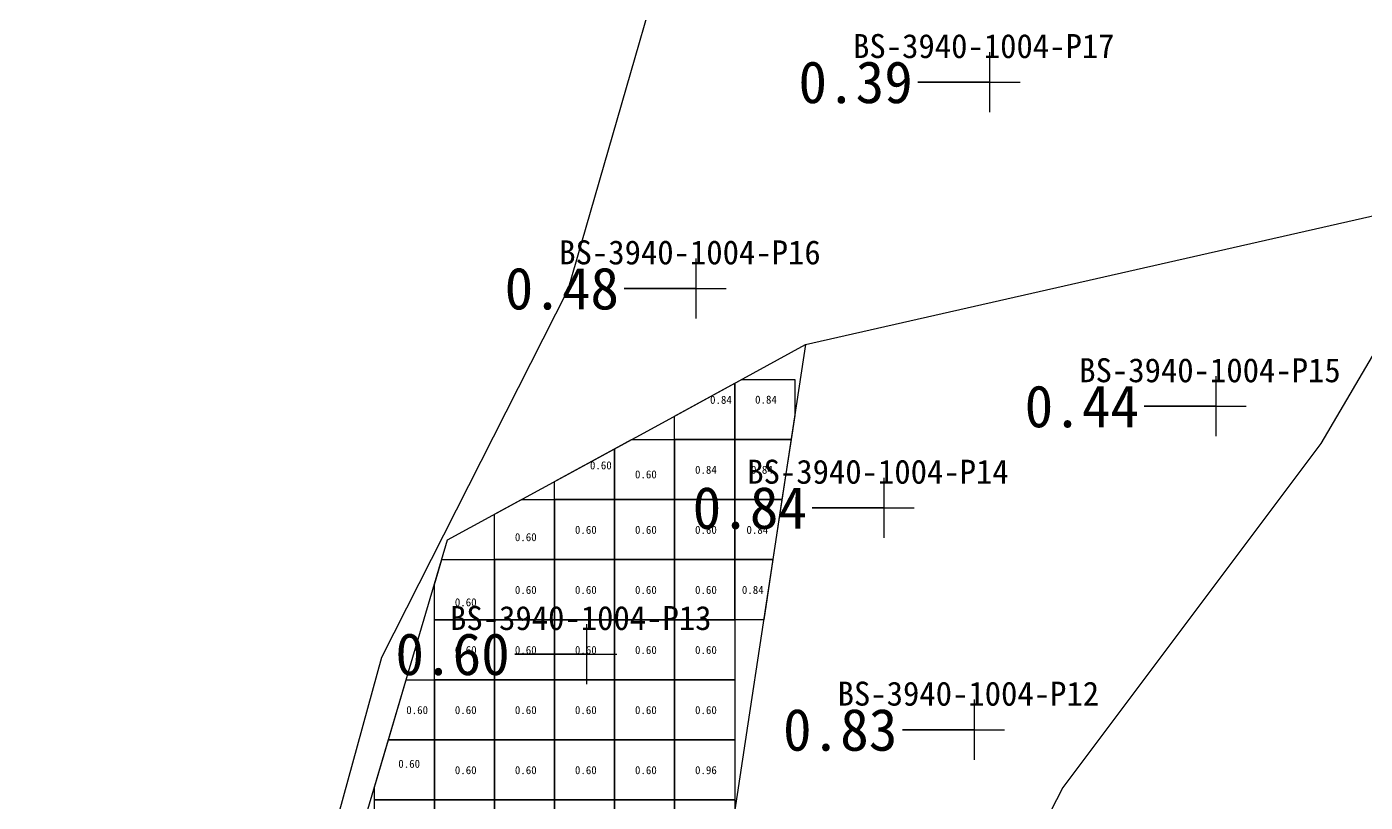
# Model space of a CAD drawing. Header units: metres. Extents: x 470001 to 470179, y 4349638 to 4349749.
# Drawn here: x 470088.8 to 470111.09, y 4349684.03 to 4349696.94 of the extents above; entities that cross this region are included whole.
import ezdxf

# ---------------------------------------------------------------- set-up
doc = ezdxf.new("R2010")
doc.units = ezdxf.units.M
for name, color, linetype in [('0.500-1.000', 4, 'Continuous'), ('点', 7, 'Continuous'), ('爆区方格网', 7, 'Continuous'), ('综合图_历史矿块', 7, 'Continuous'), ('钻孔', 7, 'Continuous')]:
    doc.layers.add(name, color=color, linetype=linetype)
doc.styles.add('CN_TTF', font='simsunb.ttf')

msp = doc.modelspace()

# ---------------------------------------------------------------- linework, layer by layer
at = {"color": 7}
msp.add_line((470101.771, 4349691.648), (470113.307, 4349694.265), dxfattribs=at)
at = {"layer": '0.500-1.000', "color": 4, "lineweight": 30}
msp.add_lwpolyline([(470094.482, 4349683.909), (470095.812, 4349688.4), (470099.328, 4349690.316), (470101.771, 4349691.648), (470101.041, 4349686.834), (470100.813, 4349685.334), (470100.045, 4349680.266)], dxfattribs=at)
at = {"layer": '点', "color": 138, "true_color": 0x004c4c}
for p, q in [((470104.844, 4349695.518), (470104.844, 4349696.518)), ((470104.344, 4349696.018), (470105.344, 4349696.018)), ((470099.951, 4349692.084), (470099.951, 4349693.084)), ((470099.451, 4349692.584), (470100.451, 4349692.584)), ((470108.611, 4349690.122), (470108.611, 4349691.122)), ((470108.111, 4349690.622), (470109.111, 4349690.622)), ((470103.082, 4349688.433), (470103.082, 4349689.433)), ((470102.582, 4349688.933), (470103.582, 4349688.933)), ((470098.132, 4349685.998), (470098.132, 4349686.998)), ((470097.632, 4349686.498), (470098.632, 4349686.498)), ((470104.587, 4349684.739), (470104.587, 4349685.739)), ((470104.087, 4349685.239), (470105.087, 4349685.239))]:
    msp.add_line(p, q, dxfattribs=at)
at = {"layer": '爆区方格网', "color": 4}
for points in [[(470100.592, 4349690.069), (470099.592, 4349690.069), (470099.592, 4349690.46), (470100.592, 4349691.005), (470100.592, 4349690.069)], [(470101.592, 4349691.069), (470101.592, 4349690.467), (470101.531, 4349690.069), (470100.592, 4349690.069), (470100.592, 4349691.005), (470100.709, 4349691.069), (470101.592, 4349691.069)], [(470098.592, 4349689.069), (470097.592, 4349689.069), (470097.592, 4349689.37), (470098.592, 4349689.915), (470098.592, 4349689.069)], [(470099.592, 4349690.069), (470099.592, 4349689.069), (470098.592, 4349689.069), (470098.592, 4349689.915), (470098.874, 4349690.069), (470099.592, 4349690.069)], [(470099.592, 4349689.069), (470099.592, 4349690.069), (470100.592, 4349690.069), (470100.592, 4349689.069), (470099.592, 4349689.069)], [(470100.592, 4349689.069), (470100.592, 4349690.069), (470101.531, 4349690.069), (470101.38, 4349689.069), (470100.592, 4349689.069)], [(470097.592, 4349689.069), (470097.592, 4349688.069), (470096.592, 4349688.069), (470096.592, 4349688.825), (470097.04, 4349689.069), (470097.592, 4349689.069)], [(470097.592, 4349688.069), (470097.592, 4349689.069), (470098.592, 4349689.069), (470098.592, 4349688.069), (470097.592, 4349688.069)], [(470098.592, 4349688.069), (470098.592, 4349689.069), (470099.592, 4349689.069), (470099.592, 4349688.069), (470098.592, 4349688.069)], [(470099.592, 4349688.069), (470099.592, 4349689.069), (470100.592, 4349689.069), (470100.592, 4349688.069), (470099.592, 4349688.069)], [(470100.592, 4349688.069), (470100.592, 4349689.069), (470101.38, 4349689.069), (470101.228, 4349688.069), (470100.592, 4349688.069)], [(470096.592, 4349688.069), (470096.592, 4349687.069), (470095.592, 4349687.069), (470095.592, 4349687.657), (470095.714, 4349688.069), (470096.592, 4349688.069)], [(470096.592, 4349687.069), (470096.592, 4349688.069), (470097.592, 4349688.069), (470097.592, 4349687.069), (470096.592, 4349687.069)], [(470097.592, 4349687.069), (470097.592, 4349688.069), (470098.592, 4349688.069), (470098.592, 4349687.069), (470097.592, 4349687.069)], [(470098.592, 4349687.069), (470098.592, 4349688.069), (470099.592, 4349688.069), (470099.592, 4349687.069), (470098.592, 4349687.069)], [(470099.592, 4349687.069), (470099.592, 4349688.069), (470100.592, 4349688.069), (470100.592, 4349687.069), (470099.592, 4349687.069)], [(470100.592, 4349687.069), (470100.592, 4349688.069), (470101.228, 4349688.069), (470101.076, 4349687.069), (470100.592, 4349687.069)], [(470095.592, 4349686.069), (470095.592, 4349687.069), (470096.592, 4349687.069), (470096.592, 4349686.069), (470095.592, 4349686.069)], [(470096.592, 4349686.069), (470096.592, 4349687.069), (470097.592, 4349687.069), (470097.592, 4349686.069), (470096.592, 4349686.069)], [(470097.592, 4349686.069), (470097.592, 4349687.069), (470098.592, 4349687.069), (470098.592, 4349686.069), (470097.592, 4349686.069)], [(470098.592, 4349686.069), (470098.592, 4349687.069), (470099.592, 4349687.069), (470099.592, 4349686.069), (470098.592, 4349686.069)], [(470099.592, 4349686.069), (470099.592, 4349687.069), (470100.592, 4349687.069), (470100.592, 4349686.069), (470099.592, 4349686.069)], [(470095.592, 4349686.069), (470095.592, 4349685.069), (470094.825, 4349685.069), (470095.121, 4349686.069), (470095.592, 4349686.069)], [(470095.592, 4349685.069), (470095.592, 4349686.069), (470096.592, 4349686.069), (470096.592, 4349685.069), (470095.592, 4349685.069)], [(470096.592, 4349685.069), (470096.592, 4349686.069), (470097.592, 4349686.069), (470097.592, 4349685.069), (470096.592, 4349685.069)], [(470097.592, 4349685.069), (470097.592, 4349686.069), (470098.592, 4349686.069), (470098.592, 4349685.069), (470097.592, 4349685.069)], [(470098.592, 4349685.069), (470098.592, 4349686.069), (470099.592, 4349686.069), (470099.592, 4349685.069), (470098.592, 4349685.069)], [(470099.592, 4349685.069), (470099.592, 4349686.069), (470100.592, 4349686.069), (470100.592, 4349685.069), (470099.592, 4349685.069)], [(470095.592, 4349685.069), (470095.592, 4349684.069), (470094.592, 4349684.069), (470094.592, 4349684.281), (470094.825, 4349685.069), (470095.592, 4349685.069)], [(470095.592, 4349684.069), (470095.592, 4349685.069), (470096.592, 4349685.069), (470096.592, 4349684.069), (470095.592, 4349684.069)], [(470096.592, 4349684.069), (470096.592, 4349685.069), (470097.592, 4349685.069), (470097.592, 4349684.069), (470096.592, 4349684.069)], [(470097.592, 4349684.069), (470097.592, 4349685.069), (470098.592, 4349685.069), (470098.592, 4349684.069), (470097.592, 4349684.069)], [(470098.592, 4349684.069), (470098.592, 4349685.069), (470099.592, 4349685.069), (470099.592, 4349684.069), (470098.592, 4349684.069)], [(470099.592, 4349684.069), (470099.592, 4349685.069), (470100.592, 4349685.069), (470100.592, 4349684.069), (470099.592, 4349684.069)], [(470094.592, 4349683.069), (470094.592, 4349684.069), (470095.592, 4349684.069), (470095.592, 4349683.069), (470094.592, 4349683.069)], [(470095.592, 4349683.069), (470095.592, 4349684.069), (470096.592, 4349684.069), (470096.592, 4349683.069), (470095.592, 4349683.069)], [(470096.592, 4349683.069), (470096.592, 4349684.069), (470097.592, 4349684.069), (470097.592, 4349683.069), (470096.592, 4349683.069)], [(470097.592, 4349683.069), (470097.592, 4349684.069), (470098.592, 4349684.069), (470098.592, 4349683.069), (470097.592, 4349683.069)], [(470098.592, 4349683.069), (470098.592, 4349684.069), (470099.592, 4349684.069), (470099.592, 4349683.069), (470098.592, 4349683.069)], [(470099.592, 4349683.069), (470099.592, 4349684.069), (470100.592, 4349684.069), (470100.592, 4349683.873), (470100.47, 4349683.069), (470099.592, 4349683.069)]]:
    msp.add_lwpolyline(points, close=True, dxfattribs=at)
at = {"layer": '综合图_历史矿块', "color": 9}
msp.add_lwpolyline([(470116.025, 4349699.654), (470110.352, 4349690.002), (470106.057, 4349684.275), (470101.206, 4349674.834), (470100.543, 4349667.995), (470098.071, 4349670.29), (470095.247, 4349667.068), (470093.614, 4349664.11), (470090.823, 4349662.009), (470090.823, 4349662.009), (470088.803, 4349666.427), (470090.728, 4349672.913), (470092.958, 4349680.036), (470094.717, 4349686.447), (470097.817, 4349692.565), (470100.278, 4349701.085)], dxfattribs=at)
at = {"layer": '钻孔', "color": 8, "lineweight": 35}
for p, q in [((470104.844, 4349696.018), (470103.644, 4349696.018)), ((470099.951, 4349692.584), (470098.751, 4349692.584)), ((470108.611, 4349690.622), (470107.411, 4349690.622))]:
    msp.add_line(p, q, dxfattribs=at)
at = {"layer": '钻孔', "color": 4, "lineweight": 35}
for p, q in [((470103.082, 4349688.933), (470101.882, 4349688.933)), ((470098.132, 4349686.498), (470096.932, 4349686.498)), ((470104.587, 4349685.239), (470103.387, 4349685.239))]:
    msp.add_line(p, q, dxfattribs=at)

# ---------------------------------------------------------------- texts
at = {"color": 4, "style": 'CN_TTF'}
for s, p in [('0.84', (470100.182, 4349690.663)), ('0.84', (470100.932, 4349690.666)), ('0.60', (470098.182, 4349689.573)), ('0.84', (470099.932, 4349689.499)), ('0.84', (470100.864, 4349689.499)), ('0.60', (470098.932, 4349689.422)), ('0.60', (470097.932, 4349688.499)), ('0.60', (470098.932, 4349688.499)), ('0.60', (470099.932, 4349688.499)), ('0.84', (470100.788, 4349688.499)), ('0.60', (470096.932, 4349688.377)), ('0.60', (470096.932, 4349687.499)), ('0.60', (470097.932, 4349687.499)), ('0.60', (470098.932, 4349687.499)), ('0.60', (470099.932, 4349687.499)), ('0.84', (470100.712, 4349687.499)), ('0.60', (470095.932, 4349687.293)), ('0.60', (470095.932, 4349686.499)), ('0.60', (470096.932, 4349686.499)), ('0.60', (470097.932, 4349686.499)), ('0.60', (470098.932, 4349686.499)), ('0.60', (470099.932, 4349686.499)), ('0.60', (470095.123, 4349685.499)), ('0.60', (470095.932, 4349685.499)), ('0.60', (470096.932, 4349685.499)), ('0.60', (470097.932, 4349685.499)), ('0.60', (470098.932, 4349685.499)), ('0.60', (470099.932, 4349685.499)), ('0.60', (470094.99, 4349684.605)), ('0.60', (470095.932, 4349684.499)), ('0.60', (470096.932, 4349684.499)), ('0.60', (470097.932, 4349684.499)), ('0.60', (470098.932, 4349684.499)), ('0.96', (470099.932, 4349684.499))]:
    msp.add_text(s, height=0.1333, dxfattribs=at).set_placement(p)
at = {"layer": '钻孔', "color": 138, "true_color": 0x004c4c, "style": 'CN_TTF'}
for s, p in [('BS-3940-1004-P17', (470102.564, 4349696.418)), ('BS-3940-1004-P16', (470097.671, 4349692.984)), ('BS-3940-1004-P15', (470106.331, 4349691.022)), ('BS-3940-1004-P14', (470100.802, 4349689.333)), ('BS-3940-1004-P13', (470095.852, 4349686.898)), ('BS-3940-1004-P12', (470102.307, 4349685.639))]:
    msp.add_text(s, height=0.4, dxfattribs=at).set_placement(p)
at = {"layer": '钻孔', "color": 8, "style": 'CN_TTF'}
for s, p in [('0.39', (470101.654, 4349695.668)), ('0.48', (470096.761, 4349692.234)), ('0.44', (470105.421, 4349690.272))]:
    msp.add_text(s, height=0.7, dxfattribs=at).set_placement(p)
at = {"layer": '钻孔', "color": 4, "style": 'CN_TTF'}
for s, p in [('0.84', (470099.892, 4349688.583)), ('0.60', (470094.942, 4349686.148)), ('0.83', (470101.397, 4349684.889))]:
    msp.add_text(s, height=0.7, dxfattribs=at).set_placement(p)

doc.saveas('drawing.dxf')
